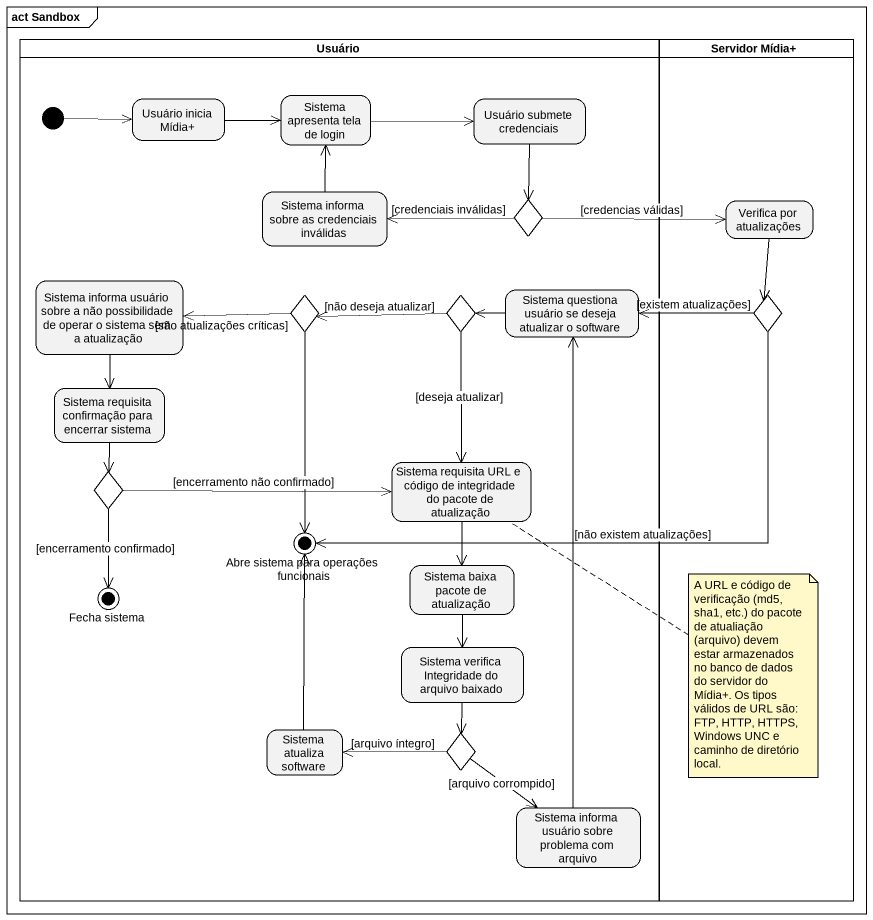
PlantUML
@startuml
mainframe act Sandbox
hide empty description
state Usuário <<partition>> {
  state "Sistema apresenta tela de login" as Sistema_apresenta_tela_de
  state "Usuário inicia Mídia+" as Usuário_inicia_Mídia
  state "Usuário submete credenciais" as Usuário_submete_credenciais
  state "Sistema informa sobre as credenciais inválidas" as Sistema_informa_sobre_as
  state choice1 <<choice>>
  state "Sistema informa usuário sobre a não possibilidade de operar o sistema sem a atualização" as Sistema_informa_usuário
  state "Sistema questiona usuário se deseja atualizar o software" as Sistema_questiona_usuário
  state choice2 <<choice>>
  state choice3 <<choice>>
  state "Sistema requisita confirmação para encerrar sistema" as Sistema_requisita
  state choice5 <<choice>>
  state "Sistema requisita URL e código de integridade do pacote de atualização" as Sistema_requisita_URL_e
  state "Abre sistema para operações funcionais" as Abre_sistema_para_operações <<end>>
  state "Sistema baixa pacote de atualização" as Sistema_baixa_pacote_de
  state "Fecha sistema" as Fecha_sistema <<end>>
  state "Sistema verifica Integridade do arquivo baixado" as Sistema_verifica
  state "Sistema atualiza software" as Sistema_atualiza_software
  state choice6 <<choice>>
  state "Sistema informa usuário sobre problema com arquivo" as Sistema_informa_usuário_2
  [*] -right-> Usuário_inicia_Mídia
}
state "Servidor Mídia+" as Servidor_Mídia <<partition>> {
  state "Verifica por atualizações" as Verifica_por_atualizações
  state choice4 <<choice>>
}
Sistema_apresenta_tela_de -right-> Usuário_submete_credenciais
Usuário_inicia_Mídia -right-> Sistema_apresenta_tela_de
Usuário_submete_credenciais --> choice1
Sistema_informa_sobre_as -up-> Sistema_apresenta_tela_de
choice1 -left-> Sistema_informa_sobre_as : [credenciais inválidas]
choice1 -right-> Verifica_por_atualizações : [credencias válidas]
Verifica_por_atualizações --> choice4
Sistema_informa_usuário --> Sistema_requisita
Sistema_questiona_usuário -left-> choice3
choice2 -left-> Sistema_informa_usuário : [são atualizações críticas]
choice2 --> Abre_sistema_para_operações
choice3 -left-> choice2 : [não deseja atualizar]
choice3 --> Sistema_requisita_URL_e : [deseja atualizar]
choice4 -left-> Sistema_questiona_usuário : [existem atualizações]
choice4 -left-> Abre_sistema_para_operações : [não existem atualizações]
Sistema_requisita --> choice5
choice5 -right-> Sistema_requisita_URL_e : [encerramento não confirmado]
choice5 --> Fecha_sistema : [encerramento confirmado]
Sistema_requisita_URL_e --> Sistema_baixa_pacote_de
Sistema_baixa_pacote_de --> Sistema_verifica
Sistema_verifica --> choice6
Sistema_atualiza_software -up-> Abre_sistema_para_operações
choice6 -left-> Sistema_atualiza_software : [arquivo íntegro]
choice6 --> Sistema_informa_usuário_2 : [arquivo corrompido]
Sistema_informa_usuário_2 -up-> Sistema_questiona_usuário
note bottom of Sistema_requisita_URL_e : A URL e código de verificação (md5, sha1, etc.) do pacote de atualiação (arquivo) devem estar armazenados no banco de dados do servidor do Mídia+. Os tipos válidos de URL são: FTP, HTTP, HTTPS, Windows UNC e caminho de diretório local.
@enduml
